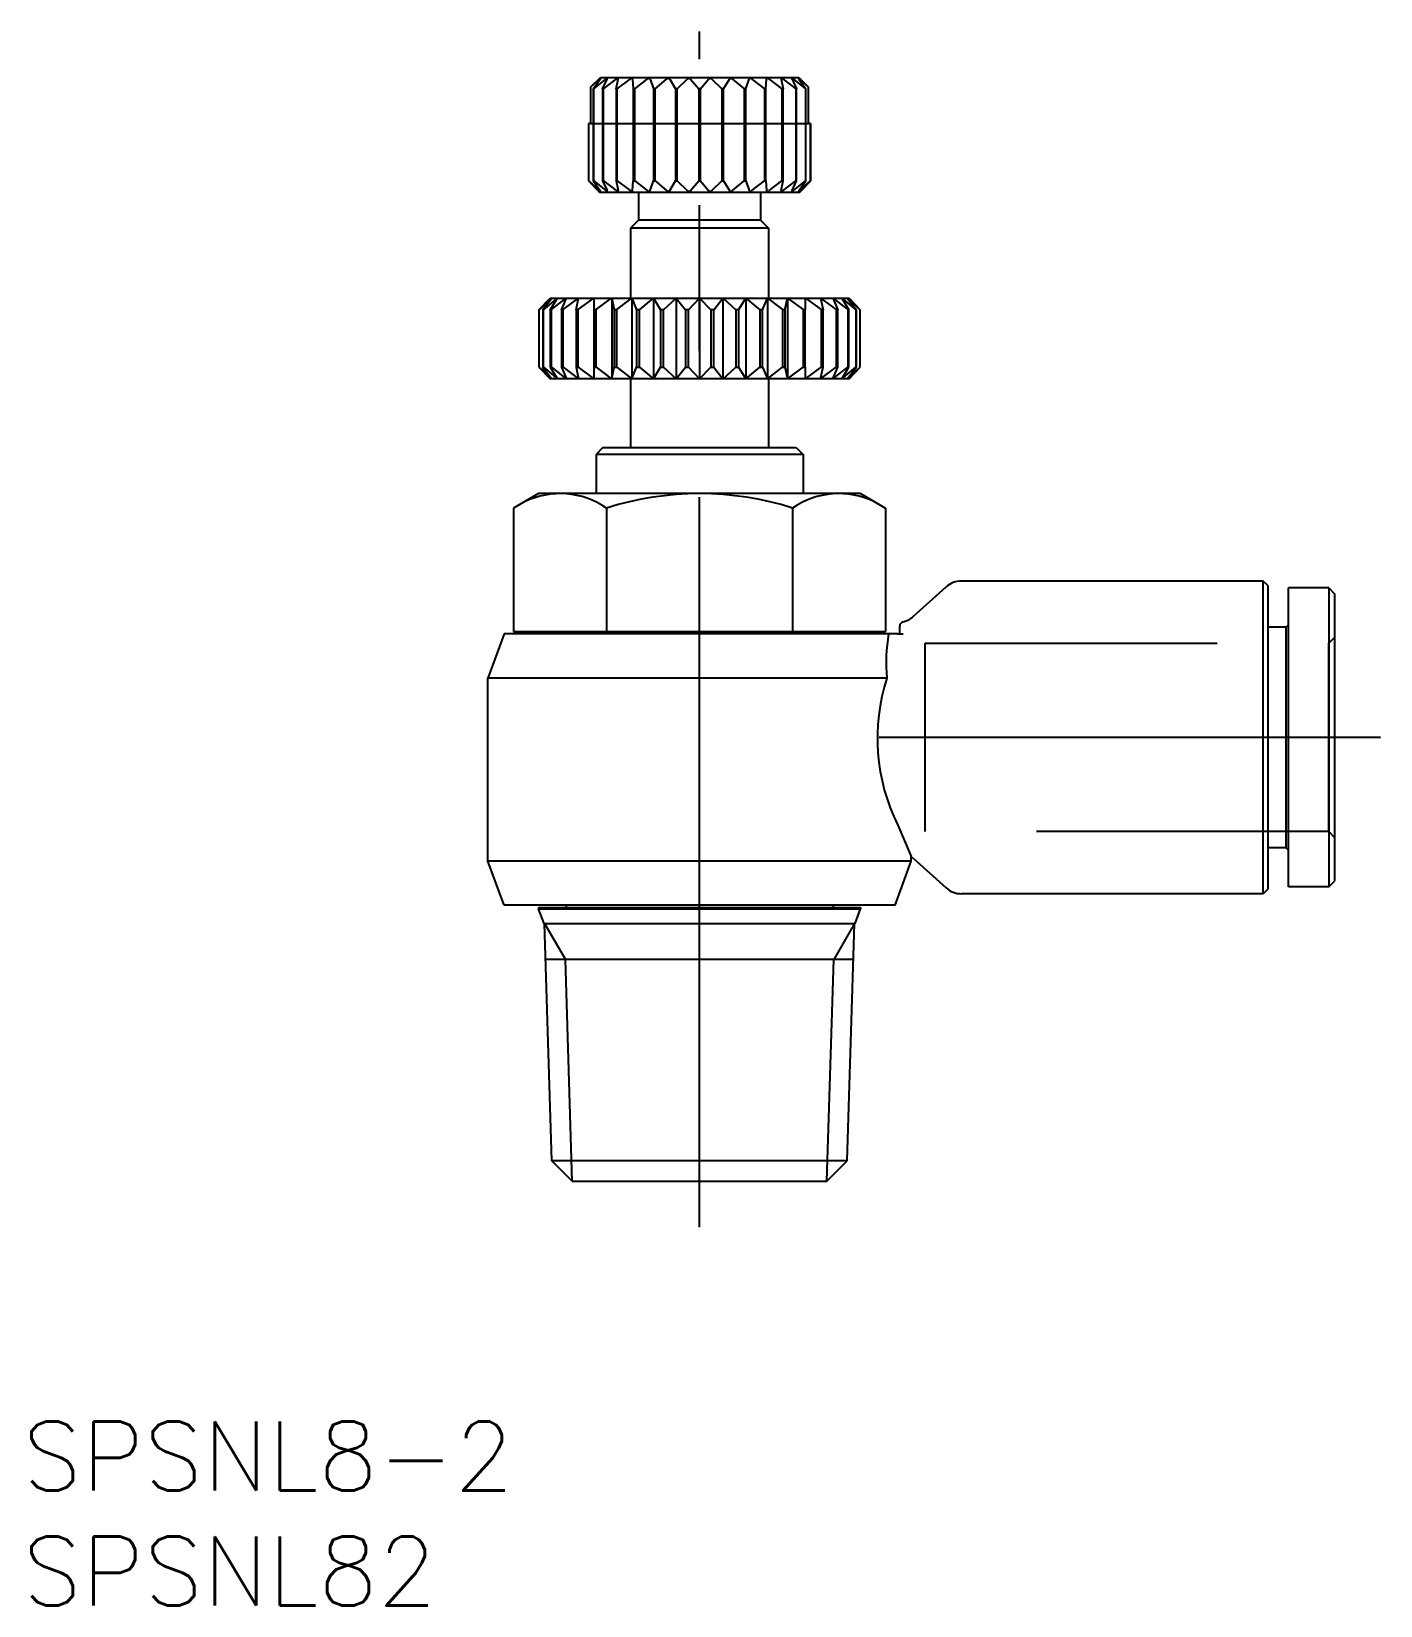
# Model space of a CAD drawing. Extents: x -83.6 to 9.5, y -37.8 to 30.7.
# Drawn here: x -83.6 to -25, y -37.8 to 30.7 of the extents above; entities that cross this region are included whole.
import ezdxf

# ---------------------------------------------------------------- set-up
doc = ezdxf.new("R2010")
doc.units = 0
doc.linetypes.add('CENTER', pattern=[50.8, 31.75, -6.35, 6.35, -6.35])
doc.linetypes.add('DASHED', pattern=[19.05, 12.7, -6.35])
doc.layers.get('0').update_dxf_attribs({"linetype": 'CONTINUOUS'})
doc.layers.add('CENTER', color=1, linetype='CENTER')
doc.styles.get("Standard").update_dxf_attribs({"font": 'txt.shx', "height": 3, "bigfont": 'bigfont.shx'})

# ---------------------------------------------------------------- blocks, each defined once
blk = doc.blocks.new('*U2')
at = {"color": 7, "linetype": 'CONTINUOUS'}
blk.add_text('SPSNL82', height=3, dxfattribs=at).set_placement((-83.984, -37.756))
blk = doc.blocks.new('*U3')
at = {"color": 7, "linetype": 'CONTINUOUS'}
blk.add_text('SPSNL8-2', height=3, dxfattribs=at).set_placement((-83.984, -32.756))

msp = doc.modelspace()

# ---------------------------------------------------------------- linework, layer by layer
at = {"color": 7, "linetype": 'CONTINUOUS'}
for p, q in [((-59.291, 28.277), (-58.864, 28.7)), ((-59.291, 28.278), (-58.904, 28.621)), ((-59.291, 28.277), (-59.291, 26.7)), ((-59.181, 28.201), (-58.875, 28.621)), ((-59.18, 28.2), (-59.18, 24.2)), ((-59.156, 28.2), (-59.18, 28.2)), ((-59.157, 28.201), (-58.632, 28.622)), ((-59.156, 24.2), (-59.156, 28.2)), ((-58.864, 28.7), (-50.247, 28.7)), ((-58.776, 28.2), (-58.574, 28.621)), ((-58.775, 28.2), (-58.775, 24.2)), ((-58.737, 28.2), (-58.775, 28.2)), ((-58.738, 28.201), (-58.182, 28.622)), ((-58.737, 24.2), (-58.737, 28.2)), ((-58.186, 28.2), (-58.098, 28.62)), ((-58.186, 28.2), (-58.186, 24.2)), ((-58.134, 28.2), (-58.186, 28.2)), ((-58.135, 28.201), (-57.573, 28.622)), ((-58.134, 24.2), (-58.134, 28.2)), ((-57.467, 28.62), (-57.437, 28.2)), ((-57.437, 28.2), (-57.437, 24.2)), ((-57.375, 28.2), (-57.437, 28.2)), ((-57.376, 28.201), (-56.833, 28.622)), ((-57.375, 24.2), (-57.375, 28.2)), ((-56.708, 28.62), (-56.563, 28.2)), ((-56.563, 28.2), (-56.563, 24.2)), ((-56.493, 28.2), (-56.563, 28.2)), ((-56.494, 28.201), (-55.993, 28.622)), ((-56.493, 24.2), (-56.493, 28.2)), ((-55.856, 28.621), (-55.601, 28.201)), ((-55.602, 28.2), (-55.602, 24.2)), ((-55.526, 28.2), (-55.602, 28.2)), ((-55.528, 28.201), (-55.09, 28.622)), ((-55.526, 24.2), (-55.526, 28.2)), ((-54.947, 28.621), (-54.593, 28.201)), ((-54.594, 28.2), (-54.594, 24.2)), ((-54.517, 28.2), (-54.594, 28.2)), ((-54.518, 28.201), (-54.164, 28.621)), ((-54.517, 24.2), (-54.517, 28.2)), ((-54.021, 28.622), (-53.584, 28.201)), ((-53.585, 28.2), (-53.585, 24.2)), ((-53.51, 28.2), (-53.585, 28.2)), ((-53.511, 28.201), (-53.255, 28.621)), ((-53.51, 24.2), (-53.51, 28.2)), ((-53.118, 28.622), (-52.617, 28.201)), ((-52.618, 28.2), (-52.618, 24.2)), ((-52.548, 28.2), (-52.618, 28.2)), ((-52.549, 28.2), (-52.403, 28.62)), ((-52.548, 24.2), (-52.548, 28.2)), ((-52.279, 28.622), (-51.735, 28.201)), ((-51.736, 28.2), (-51.736, 24.2)), ((-51.674, 28.2), (-51.736, 28.2)), ((-51.674, 28.2), (-51.645, 28.62)), ((-51.674, 24.2), (-51.674, 28.2)), ((-51.538, 28.622), (-50.976, 28.201)), ((-51.013, 28.62), (-50.925, 28.2)), ((-50.977, 28.2), (-50.977, 24.2)), ((-50.926, 28.2), (-50.977, 28.2)), ((-50.929, 28.622), (-50.374, 28.201)), ((-50.926, 24.2), (-50.926, 28.2)), ((-50.537, 28.621), (-50.336, 28.2)), ((-50.479, 28.622), (-49.954, 28.201)), ((-50.375, 28.2), (-50.375, 24.2)), ((-50.336, 28.2), (-50.375, 28.2)), ((-50.336, 24.2), (-50.336, 28.2)), ((-50.247, 28.7), (-49.821, 28.277)), ((-50.237, 28.621), (-49.93, 28.201)), ((-50.208, 28.621), (-49.82, 28.278)), ((-49.955, 28.2), (-49.955, 24.2)), ((-49.931, 28.2), (-49.955, 28.2)), ((-49.931, 24.2), (-49.931, 28.2)), ((-49.821, 26.7), (-49.821, 28.277)), ((-59.383, 26.7), (-59.383, 24.2)), ((-59.383, 26.7), (-59.375, 26.7)), ((-59.291, 26.7), (-59.375, 26.7)), ((-59.375, 24.2), (-59.375, 26.7)), ((-49.736, 26.7), (-49.821, 26.7)), ((-49.736, 26.7), (-49.736, 24.2)), ((-49.736, 26.7), (-49.728, 26.7)), ((-49.728, 24.2), (-49.728, 26.7)), ((-59.384, 24.199), (-58.986, 23.779)), ((-59.383, 24.2), (-59.375, 24.2)), ((-59.376, 24.199), (-58.904, 23.778)), ((-59.181, 24.199), (-58.875, 23.779)), ((-59.18, 24.2), (-59.156, 24.2)), ((-59.157, 24.199), (-58.632, 23.778)), ((-58.776, 24.2), (-58.574, 23.779)), ((-58.775, 24.2), (-58.737, 24.2)), ((-58.738, 24.199), (-58.182, 23.778)), ((-58.186, 24.2), (-58.098, 23.78)), ((-58.186, 24.2), (-58.134, 24.2)), ((-58.135, 24.199), (-57.573, 23.778)), ((-57.467, 23.78), (-57.437, 24.2)), ((-57.437, 24.2), (-57.375, 24.2)), ((-57.376, 24.199), (-56.833, 23.778)), ((-56.708, 23.78), (-56.563, 24.2)), ((-56.563, 24.2), (-56.493, 24.2)), ((-56.494, 24.199), (-55.993, 23.778)), ((-55.856, 23.779), (-55.601, 24.199)), ((-55.602, 24.2), (-55.526, 24.2)), ((-55.528, 24.199), (-55.09, 23.778)), ((-54.947, 23.779), (-54.593, 24.199)), ((-54.594, 24.2), (-54.517, 24.2)), ((-54.518, 24.199), (-54.164, 23.779)), ((-54.021, 23.778), (-53.584, 24.199)), ((-53.585, 24.2), (-53.51, 24.2)), ((-53.511, 24.199), (-53.255, 23.779)), ((-53.118, 23.778), (-52.617, 24.199)), ((-52.618, 24.2), (-52.548, 24.2)), ((-52.549, 24.2), (-52.403, 23.78)), ((-52.279, 23.778), (-51.735, 24.199)), ((-51.736, 24.2), (-51.674, 24.2)), ((-51.674, 24.2), (-51.645, 23.78)), ((-51.538, 23.778), (-50.976, 24.199)), ((-51.013, 23.78), (-50.925, 24.2)), ((-50.977, 24.2), (-50.926, 24.2)), ((-50.929, 23.778), (-50.374, 24.199)), ((-50.537, 23.779), (-50.336, 24.2)), ((-50.479, 23.778), (-49.954, 24.199)), ((-50.375, 24.2), (-50.336, 24.2)), ((-50.237, 23.779), (-49.93, 24.199)), ((-50.207, 23.778), (-49.735, 24.199)), ((-50.125, 23.779), (-49.727, 24.199)), ((-49.955, 24.2), (-49.931, 24.2)), ((-49.736, 24.2), (-49.728, 24.2)), ((-58.985, 23.78), (-58.956, 23.75)), ((-58.906, 23.7), (-58.956, 23.75)), ((-50.206, 23.7), (-58.906, 23.7)), ((-57.206, 23.7), (-57.206, 22.5)), ((-51.906, 23.7), (-51.906, 22.5)), ((-50.206, 23.7), (-50.156, 23.75)), ((-50.156, 23.75), (-50.126, 23.78)), ((-57.206, 22.5), (-57.556, 22.15)), ((-51.556, 22.15), (-57.556, 22.15)), ((-57.556, 22.15), (-57.556, 19.1)), ((-51.906, 22.5), (-57.206, 22.5)), ((-51.906, 22.5), (-51.556, 22.15)), ((-51.556, 22.15), (-51.556, 19.1)), ((-61.54, 18.601), (-61.057, 19.101)), ((-61.529, 18.6), (-61.539, 18.6)), ((-61.539, 18.6), (-61.539, 16.1)), ((-61.53, 18.601), (-60.977, 19.102)), ((-61.529, 16.1), (-61.529, 18.6)), ((-61.379, 18.601), (-60.977, 19.101)), ((-61.347, 18.6), (-61.377, 18.6)), ((-61.377, 18.6), (-61.377, 16.1)), ((-61.348, 18.601), (-60.739, 19.102)), ((-61.347, 16.1), (-61.347, 18.6)), ((-61.056, 19.1), (-60.976, 19.1)), ((-61.049, 18.601), (-60.739, 19.101)), ((-60.997, 18.6), (-61.048, 18.6)), ((-61.048, 18.6), (-61.048, 16.1)), ((-60.998, 18.602), (-60.349, 19.102)), ((-60.997, 16.1), (-60.997, 18.6)), ((-60.976, 19.1), (-60.738, 19.1)), ((-60.738, 19.1), (-60.347, 19.1)), ((-60.559, 18.6), (-60.348, 19.1)), ((-60.489, 18.6), (-60.558, 18.6)), ((-60.558, 18.6), (-60.558, 16.1)), ((-60.491, 18.602), (-59.816, 19.102)), ((-60.489, 16.1), (-60.489, 18.6)), ((-60.347, 19.1), (-59.814, 19.1)), ((-59.922, 18.6), (-59.815, 19.1)), ((-59.835, 18.6), (-59.921, 18.6)), ((-59.921, 18.6), (-59.921, 16.1)), ((-59.837, 18.602), (-59.153, 19.102)), ((-59.835, 16.1), (-59.835, 18.6)), ((-59.814, 19.1), (-59.152, 19.1)), ((-59.152, 19.1), (-58.376, 19.1)), ((-59.152, 19.1), (-59.152, 18.6)), ((-59.051, 18.6), (-59.152, 18.6)), ((-59.152, 18.6), (-59.152, 16.1)), ((-59.053, 18.602), (-58.378, 19.102)), ((-59.051, 16.1), (-59.051, 18.6)), ((-58.376, 19.1), (-57.507, 19.1)), ((-58.376, 19.1), (-58.269, 18.6)), ((-58.376, 19.1), (-58.376, 15.6)), ((-58.157, 18.6), (-58.269, 18.6)), ((-58.269, 18.6), (-58.269, 16.1)), ((-58.158, 18.602), (-57.508, 19.102)), ((-58.157, 16.1), (-58.157, 18.6)), ((-57.507, 19.1), (-56.564, 19.1)), ((-57.507, 19.1), (-57.507, 15.6)), ((-57.506, 19.1), (-57.295, 18.6)), ((-57.173, 18.6), (-57.295, 18.6)), ((-57.295, 18.6), (-57.295, 16.1)), ((-57.175, 18.601), (-56.566, 19.102)), ((-57.173, 16.1), (-57.173, 18.6)), ((-56.564, 19.1), (-55.573, 19.1)), ((-56.564, 19.1), (-56.564, 15.6)), ((-56.563, 19.101), (-56.253, 18.601)), ((-56.125, 18.6), (-56.254, 18.6)), ((-56.254, 18.6), (-56.254, 16.1)), ((-56.127, 18.601), (-55.574, 19.102)), ((-56.125, 16.1), (-56.125, 18.6)), ((-55.573, 19.1), (-54.556, 19.1)), ((-55.573, 19.1), (-55.573, 15.6)), ((-55.571, 19.101), (-55.17, 18.601)), ((-55.039, 18.6), (-55.171, 18.6)), ((-55.171, 18.6), (-55.171, 16.1)), ((-55.04, 18.601), (-54.557, 19.101)), ((-55.039, 16.1), (-55.039, 18.6)), ((-54.556, 19.1), (-53.539, 19.1)), ((-54.556, 19.1), (-54.556, 15.6)), ((-54.554, 19.101), (-54.071, 18.601)), ((-53.941, 18.6), (-54.072, 18.6)), ((-54.072, 18.6), (-54.072, 16.1)), ((-53.942, 18.601), (-53.54, 19.101)), ((-53.941, 16.1), (-53.941, 18.6)), ((-53.539, 19.1), (-52.547, 19.1)), ((-53.539, 19.1), (-53.539, 15.6)), ((-53.537, 19.102), (-52.985, 18.601)), ((-52.857, 18.6), (-52.986, 18.6)), ((-52.986, 18.6), (-52.986, 16.1)), ((-52.858, 18.601), (-52.548, 19.101)), ((-52.857, 16.1), (-52.857, 18.6)), ((-52.547, 19.1), (-51.605, 19.1)), ((-52.547, 19.1), (-52.547, 15.6)), ((-52.546, 19.102), (-51.937, 18.601)), ((-51.816, 18.6), (-51.938, 18.6)), ((-51.938, 18.6), (-51.938, 16.1)), ((-51.817, 18.6), (-51.606, 19.1)), ((-51.816, 16.1), (-51.816, 18.6)), ((-51.605, 19.1), (-50.735, 19.1)), ((-51.605, 19.1), (-51.605, 15.6)), ((-51.603, 19.102), (-50.954, 18.602)), ((-50.842, 18.6), (-50.955, 18.6)), ((-50.955, 18.6), (-50.955, 16.1)), ((-50.843, 18.6), (-50.736, 19.1)), ((-50.842, 16.1), (-50.842, 18.6)), ((-50.735, 19.1), (-49.96, 19.1)), ((-50.735, 19.1), (-50.735, 15.6)), ((-50.734, 19.102), (-50.059, 18.602)), ((-49.96, 18.6), (-50.06, 18.6)), ((-50.06, 18.6), (-50.06, 16.1)), ((-49.96, 19.1), (-49.297, 19.1)), ((-49.96, 19.1), (-49.96, 18.6)), ((-49.96, 16.1), (-49.96, 18.6)), ((-49.958, 19.102), (-49.275, 18.602)), ((-49.297, 19.1), (-48.764, 19.1)), ((-49.297, 19.1), (-49.19, 18.6)), ((-49.296, 19.102), (-48.621, 18.602)), ((-49.19, 18.6), (-49.276, 18.6)), ((-49.276, 18.6), (-49.276, 16.1)), ((-49.19, 16.1), (-49.19, 18.6)), ((-48.764, 19.1), (-48.374, 19.1)), ((-48.763, 19.102), (-48.113, 18.602)), ((-48.763, 19.1), (-48.552, 18.6)), ((-48.553, 18.6), (-48.622, 18.6)), ((-48.622, 18.6), (-48.622, 16.1)), ((-48.553, 16.1), (-48.553, 18.6)), ((-48.374, 19.1), (-48.136, 19.1)), ((-48.373, 19.101), (-48.062, 18.601)), ((-48.372, 19.102), (-47.764, 18.601)), ((-48.136, 19.1), (-48.056, 19.1)), ((-48.134, 19.102), (-47.582, 18.601)), ((-48.134, 19.101), (-47.733, 18.601)), ((-48.064, 18.6), (-48.114, 18.6)), ((-48.114, 18.6), (-48.114, 16.1)), ((-48.064, 16.1), (-48.064, 18.6)), ((-48.054, 19.101), (-47.571, 18.601)), ((-47.734, 18.6), (-47.765, 18.6)), ((-47.765, 18.6), (-47.765, 16.1)), ((-47.734, 16.1), (-47.734, 18.6)), ((-47.572, 18.6), (-47.583, 18.6)), ((-47.583, 18.6), (-47.583, 16.1)), ((-47.572, 16.1), (-47.572, 18.6)), ((-61.54, 16.099), (-61.057, 15.599)), ((-61.539, 16.1), (-61.529, 16.1)), ((-61.53, 16.099), (-60.977, 15.598)), ((-61.379, 16.099), (-60.977, 15.599)), ((-61.377, 16.1), (-61.347, 16.1)), ((-61.348, 16.099), (-60.739, 15.598)), ((-61.049, 16.099), (-60.739, 15.599)), ((-61.048, 16.1), (-60.997, 16.1)), ((-60.998, 16.098), (-60.349, 15.598)), ((-60.559, 16.1), (-60.348, 15.6)), ((-60.558, 16.1), (-60.489, 16.1)), ((-60.491, 16.098), (-59.816, 15.598)), ((-59.922, 16.1), (-59.815, 15.6)), ((-59.921, 16.1), (-59.835, 16.1)), ((-59.837, 16.098), (-59.153, 15.598)), ((-59.152, 16.1), (-59.051, 16.1)), ((-59.152, 16.1), (-59.152, 15.6)), ((-59.053, 16.098), (-58.378, 15.598)), ((-58.376, 15.6), (-58.269, 16.1)), ((-58.269, 16.1), (-58.157, 16.1)), ((-58.158, 16.098), (-57.508, 15.598)), ((-57.506, 15.6), (-57.295, 16.1)), ((-57.295, 16.1), (-57.173, 16.1)), ((-57.175, 16.099), (-56.566, 15.598)), ((-56.563, 15.599), (-56.253, 16.099)), ((-56.254, 16.1), (-56.125, 16.1)), ((-56.127, 16.099), (-55.574, 15.598)), ((-55.571, 15.599), (-55.17, 16.099)), ((-55.171, 16.1), (-55.039, 16.1)), ((-55.04, 16.099), (-54.557, 15.599)), ((-54.554, 15.599), (-54.071, 16.099)), ((-54.072, 16.1), (-53.941, 16.1)), ((-53.942, 16.099), (-53.54, 15.599)), ((-53.537, 15.598), (-52.985, 16.099)), ((-52.986, 16.1), (-52.857, 16.1)), ((-52.858, 16.099), (-52.548, 15.599)), ((-52.546, 15.598), (-51.937, 16.099)), ((-51.938, 16.1), (-51.816, 16.1)), ((-51.817, 16.1), (-51.606, 15.6)), ((-51.603, 15.598), (-50.954, 16.098)), ((-50.955, 16.1), (-50.842, 16.1)), ((-50.843, 16.1), (-50.736, 15.6)), ((-50.734, 15.598), (-50.059, 16.098)), ((-50.06, 16.1), (-49.96, 16.1)), ((-49.96, 16.1), (-49.96, 15.6)), ((-49.958, 15.598), (-49.275, 16.098)), ((-49.297, 15.6), (-49.19, 16.1)), ((-49.296, 15.598), (-48.621, 16.098)), ((-49.276, 16.1), (-49.19, 16.1)), ((-48.763, 15.6), (-48.552, 16.1)), ((-48.763, 15.598), (-48.113, 16.098)), ((-48.622, 16.1), (-48.553, 16.1)), ((-48.373, 15.599), (-48.062, 16.099)), ((-48.372, 15.598), (-47.764, 16.099)), ((-48.134, 15.598), (-47.582, 16.099)), ((-48.134, 15.599), (-47.733, 16.099)), ((-48.114, 16.1), (-48.064, 16.1)), ((-48.054, 15.599), (-47.571, 16.099)), ((-47.765, 16.1), (-47.734, 16.1)), ((-47.583, 16.1), (-47.572, 16.1)), ((-60.976, 15.6), (-61.056, 15.6)), ((-60.738, 15.6), (-60.976, 15.6)), ((-60.347, 15.6), (-60.738, 15.6)), ((-59.814, 15.6), (-60.347, 15.6)), ((-59.152, 15.6), (-59.814, 15.6)), ((-58.376, 15.6), (-59.152, 15.6)), ((-57.507, 15.6), (-58.376, 15.6)), ((-57.556, 15.6), (-57.556, 12.6)), ((-56.564, 15.6), (-57.507, 15.6)), ((-55.573, 15.6), (-56.564, 15.6)), ((-54.556, 15.6), (-55.573, 15.6)), ((-53.539, 15.6), (-54.556, 15.6)), ((-52.547, 15.6), (-53.539, 15.6)), ((-51.605, 15.6), (-52.547, 15.6)), ((-50.735, 15.6), (-51.605, 15.6)), ((-51.556, 15.6), (-51.556, 12.6)), ((-49.96, 15.6), (-50.735, 15.6)), ((-49.297, 15.6), (-49.96, 15.6)), ((-48.764, 15.6), (-49.297, 15.6)), ((-48.374, 15.6), (-48.764, 15.6)), ((-48.136, 15.6), (-48.374, 15.6)), ((-48.056, 15.6), (-48.136, 15.6)), ((-58.756, 12.6), (-59.056, 12.3)), ((-58.756, 12.6), (-50.356, 12.6)), ((-50.356, 12.6), (-50.056, 12.3)), ((-50.056, 12.3), (-59.056, 12.3)), ((-59.056, 12.3), (-59.056, 10.6)), ((-50.056, 12.3), (-50.056, 10.6)), ((-61.556, 10.6), (-62.639, 9.975)), ((-60.618, 10.6), (-61.556, 10.6)), ((-54.556, 10.6), (-60.618, 10.6)), ((-48.494, 10.6), (-54.556, 10.6)), ((-47.556, 10.6), (-48.494, 10.6)), ((-47.556, 10.6), (-46.473, 9.975)), ((-62.639, 9.975), (-62.639, 4.6)), ((-58.597, 9.975), (-58.597, 4.6)), ((-50.514, 9.975), (-50.514, 4.6)), ((-46.473, 9.975), (-46.473, 4.6)), ((-45.27, 5.257), (-43.841, 6.543)), ((-30.056, 6.8), (-43.172, 6.8)), ((-30.056, -6.8), (-30.056, 6.8)), ((-29.856, 6.6), (-30.056, 6.8)), ((-29.856, 6.6), (-29.856, -6.6)), ((-27.206, 6.5), (-28.956, 6.5)), ((-28.956, -6.5), (-28.956, 6.5)), ((-27.206, 6.5), (-26.956, 6.25)), ((-27.206, 6.5), (-27.206, -6.5)), ((-26.956, 6.25), (-26.956, -6.25)), ((-45.856, 4.5), (-45.856, 4.834)), ((-29.056, 4.8), (-29.856, 4.8)), ((-29.056, 4.8), (-28.956, 4.9)), ((-29.056, -4.8), (-29.056, 4.8)), ((-63.056, 4.5), (-63.756, 2.577)), ((-46.34, 4.5), (-63.056, 4.5)), ((-62.639, 4.6), (-58.597, 4.6)), ((-60.356, 4.6), (-60.356, 4.5)), ((-58.597, 4.6), (-50.514, 4.6)), ((-50.514, 4.6), (-46.473, 4.6)), ((-48.756, 4.6), (-48.756, 4.5)), ((-45.939, 4.5), (-46.34, 4.5)), ((-45.939, 4.5), (-45.856, 4.5)), ((-45.856, 4.5), (-45.703, 4.5)), ((-46.414, 2.577), (-63.756, 2.577)), ((-63.756, -5.377), (-63.756, 2.577)), ((-45.939, -3.821), (-45.354, -5.187)), ((-45.356, -5.377), (-63.756, -5.377)), ((-63.056, -7.3), (-63.756, -5.377)), ((-46.056, -7.3), (-45.356, -5.377)), ((-45.356, -5.377), (-45.356, -5.188)), ((-45.27, -5.257), (-43.841, -6.543)), ((-29.056, -4.8), (-29.856, -4.8)), ((-29.056, -4.8), (-28.956, -4.9)), ((-30.056, -6.8), (-43.172, -6.8)), ((-29.856, -6.6), (-30.056, -6.8)), ((-27.206, -6.5), (-28.956, -6.5)), ((-27.206, -6.5), (-26.956, -6.25)), ((-46.056, -7.3), (-63.056, -7.3)), ((-61.556, -7.4), (-47.556, -7.4)), ((-61.556, -7.4), (-61.556, -7.45)), ((-61.556, -7.45), (-47.556, -7.45)), ((-61.319, -8.1), (-61.556, -7.45)), ((-60.356, -7.3), (-60.356, -7.4)), ((-48.756, -7.3), (-48.756, -7.4)), ((-47.792, -8.1), (-47.556, -7.45)), ((-47.556, -7.4), (-47.556, -7.45)), ((-61.319, -8.1), (-47.792, -8.1)), ((-60.974, -18.416), (-61.296, -8.1)), ((-48.137, -18.416), (-47.815, -8.1)), ((-47.864, -9.667), (-61.247, -9.667)), ((-48.137, -18.416), (-60.974, -18.416)), ((-60.09, -19.3), (-60.974, -18.416)), ((-49.021, -19.3), (-48.137, -18.416)), ((-60.09, -19.3), (-49.021, -19.3))]:
    msp.add_line(p, q, dxfattribs=at)
at = {"color": 3, "linetype": 'DASHED'}
for p, q in [((-59.291, 26.7), (-49.821, 26.7)), ((-27.206, 4.1), (-26.956, 4.35)), ((-44.756, -4.1), (-44.756, 4.1)), ((-44.756, 4.1), (-27.206, 4.1)), ((-27.206, -4.1), (-27.206, 4.1)), ((-27.206, -4.1), (-44.756, -4.1)), ((-26.956, -4.35), (-27.206, -4.1))]:
    msp.add_line(p, q, dxfattribs=at)
at = {"color": 3, "linetype": 'CONTINUOUS'}
for p, q in [((-61.296, -8.1), (-60.391, -9.667)), ((-47.815, -8.1), (-48.72, -9.667)), ((-60.09, -19.3), (-60.391, -9.667)), ((-49.021, -19.3), (-48.72, -9.667))]:
    msp.add_line(p, q, dxfattribs=at)
at = {"color": 7, "linetype": 'CONTINUOUS'}
for centre, radius, start, end in [((-58.556, 28.213), 0.536, 125.34852, 130.38723), ((-59.007, 28.715), 0.162, 324.43698, 334.06903), ((-58.864, 28.647), 0.0038, 27.05058, 134.93526), ((-58.868, 28.647), 0.00789, 338.10662, 12.76216), ((-58.498, 28.439), 0.227, 111.91969, 126.23358), ((-58.576, 28.633), 0.0173, 76.43719, 112.34074), ((-58.634, 28.653), 0.0675, 331.52239, 347.76045), ((-58.573, 28.645), 0.00475, 24.11002, 81.34869), ((-58.583, 28.642), 0.0157, 348.28234, 21.03256), ((-58.016, 28.353), 0.316, 111.15137, 121.62055), ((-58.116, 28.606), 0.0441, 80.96922, 108.78274), ((-58.112, 28.634), 0.0152, 18.53317, 79.37532), ((-58.127, 28.63), 0.0303, 340.4231, 16.84465), ((-57.484, 28.498), 0.153, 95.78255, 125.79679), ((-57.498, 28.617), 0.0329, 48.43542, 92.56877), ((-57.502, 28.618), 0.0358, 4.12934, 42.44534), ((-56.659, 28.322), 0.347, 111.42351, 120.14692), ((-56.757, 28.567), 0.0827, 80.13919, 110.2738), ((-56.753, 28.602), 0.0482, 23.09216, 78.08385), ((-55.905, 28.501), 0.15, 94.73565, 126.08314), ((-55.914, 28.577), 0.0733, 37.02326, 92.09718), ((-55.019, 28.546), 0.104, 46.36612, 133.40826), ((-54.093, 28.546), 0.104, 46.58996, 133.63566), ((-53.197, 28.577), 0.0733, 87.90282, 142.97674), ((-53.207, 28.501), 0.15, 53.91686, 85.26435), ((-52.359, 28.602), 0.0482, 101.91615, 156.90784), ((-52.355, 28.567), 0.0827, 69.7262, 99.86081), ((-52.453, 28.322), 0.347, 59.85308, 68.57649), ((-51.609, 28.618), 0.0358, 137.55466, 175.87066), ((-51.614, 28.617), 0.0329, 87.43123, 131.56458), ((-51.628, 28.498), 0.153, 54.20321, 84.21745), ((-50.985, 28.63), 0.0303, 163.15535, 199.5769), ((-50.999, 28.634), 0.0152, 100.62468, 161.46683), ((-50.995, 28.606), 0.0441, 71.21726, 99.03078), ((-51.095, 28.353), 0.316, 58.37945, 68.84863), ((-50.528, 28.642), 0.0157, 158.96744, 191.71766), ((-50.478, 28.653), 0.0675, 192.23955, 208.47761), ((-50.539, 28.645), 0.00475, 98.65131, 155.88998), ((-50.535, 28.633), 0.0173, 67.65926, 103.56281), ((-50.613, 28.439), 0.227, 53.76642, 68.08031), ((-50.248, 28.647), 0.0038, 45.06474, 152.94942), ((-50.243, 28.647), 0.00789, 167.23784, 201.89338), ((-50.105, 28.715), 0.162, 205.93097, 215.56302), ((-50.555, 28.213), 0.536, 49.61277, 54.65148), ((-58.556, 24.187), 0.536, 229.61277, 234.65148), ((-59.007, 23.685), 0.162, 25.93097, 35.56302), ((-58.864, 23.753), 0.0038, 225.06474, 332.94942), ((-58.868, 23.753), 0.00789, 347.23784, 21.89338), ((-58.498, 23.961), 0.227, 233.76642, 248.08031), ((-58.576, 23.767), 0.0173, 247.65926, 283.56281), ((-58.634, 23.747), 0.0675, 12.23955, 28.47761), ((-58.573, 23.755), 0.00475, 278.65131, 335.88998), ((-58.583, 23.758), 0.0157, 338.96744, 11.71766), ((-58.016, 24.047), 0.316, 238.37945, 248.84863), ((-58.116, 23.794), 0.0441, 251.21726, 279.03078), ((-58.112, 23.766), 0.0152, 280.62468, 341.46683), ((-58.127, 23.77), 0.0303, 343.15535, 19.5769), ((-57.484, 23.902), 0.153, 234.20321, 264.21745), ((-57.498, 23.783), 0.0329, 267.43123, 311.56458), ((-57.502, 23.782), 0.0358, 317.55466, 355.87066), ((-56.659, 24.078), 0.347, 239.85308, 248.57649), ((-56.757, 23.833), 0.0827, 249.7262, 279.86081), ((-56.753, 23.798), 0.0482, 281.91615, 336.90784), ((-55.905, 23.899), 0.15, 233.91686, 265.26435), ((-55.914, 23.823), 0.0733, 267.90282, 322.97674), ((-55.019, 23.854), 0.104, 226.58996, 313.63566), ((-54.093, 23.854), 0.104, 226.36434, 313.41004), ((-53.197, 23.823), 0.0733, 217.02326, 272.09718), ((-53.207, 23.899), 0.15, 274.73565, 306.08314), ((-52.359, 23.798), 0.0482, 203.09216, 258.08385), ((-52.355, 23.833), 0.0827, 260.13919, 290.2738), ((-52.453, 24.078), 0.347, 291.42351, 300.14692), ((-51.609, 23.782), 0.0358, 184.12934, 222.44534), ((-51.614, 23.783), 0.0329, 228.43542, 272.56877), ((-51.628, 23.902), 0.153, 275.78255, 305.79679), ((-50.985, 23.77), 0.0303, 160.4231, 196.84465), ((-50.999, 23.766), 0.0152, 198.53317, 259.37532), ((-50.995, 23.794), 0.0441, 260.96922, 288.78274), ((-51.095, 24.047), 0.316, 291.15137, 301.62055), ((-50.478, 23.747), 0.0675, 151.52239, 167.76045), ((-50.528, 23.758), 0.0157, 168.28234, 201.03256), ((-50.539, 23.755), 0.00475, 204.11002, 261.34869), ((-50.535, 23.767), 0.0173, 256.43719, 292.34074), ((-50.613, 23.961), 0.227, 291.91969, 306.23358), ((-50.105, 23.685), 0.162, 144.43698, 154.06903), ((-50.243, 23.753), 0.00789, 158.10662, 192.76216), ((-50.248, 23.753), 0.0038, 207.05058, 314.93526), ((-50.555, 24.187), 0.536, 305.34852, 310.38723), ((-60.618, 7.022), 3.578, 55.61575, 115.61575), ((-54.556, -2.775), 13.375, 72.41205, 107.58795), ((-48.494, 7.022), 3.578, 64.38425, 124.38425), ((-43.172, 5.8), 1, 90, 131.98721), ((-45.656, 4.834), 0.2, 103.67691, 180), ((-45.939, 6), 1, 283.67691, 311.98721), ((-39.182, 3.259), 7.265, 170.16672, 185.39049), ((-38.302, -0.037), 8.523, 162.13784, 206.3549), ((-45.939, -6), 1, 48.01279, 54.28626), ((-43.172, -5.8), 1, 228.01279, 270)]:
    msp.add_arc(centre, radius, start, end, dxfattribs=at)
at = {"layer": 'CENTER', "color": 1, "linetype": 'CENTER'}
for p, q in [((-54.556, -21.3), (-54.556, 30.7)), ((-24.956, 0), (-46.756, 0))]:
    msp.add_line(p, q, dxfattribs=at)

# ---------------------------------------------------------------- block references
at = {"color": 7, "linetype": 'CONTINUOUS'}
for name in ['*U3', '*U2']:
    msp.add_blockref(name, (0, 0), dxfattribs=at)

doc.saveas('drawing.dxf')
